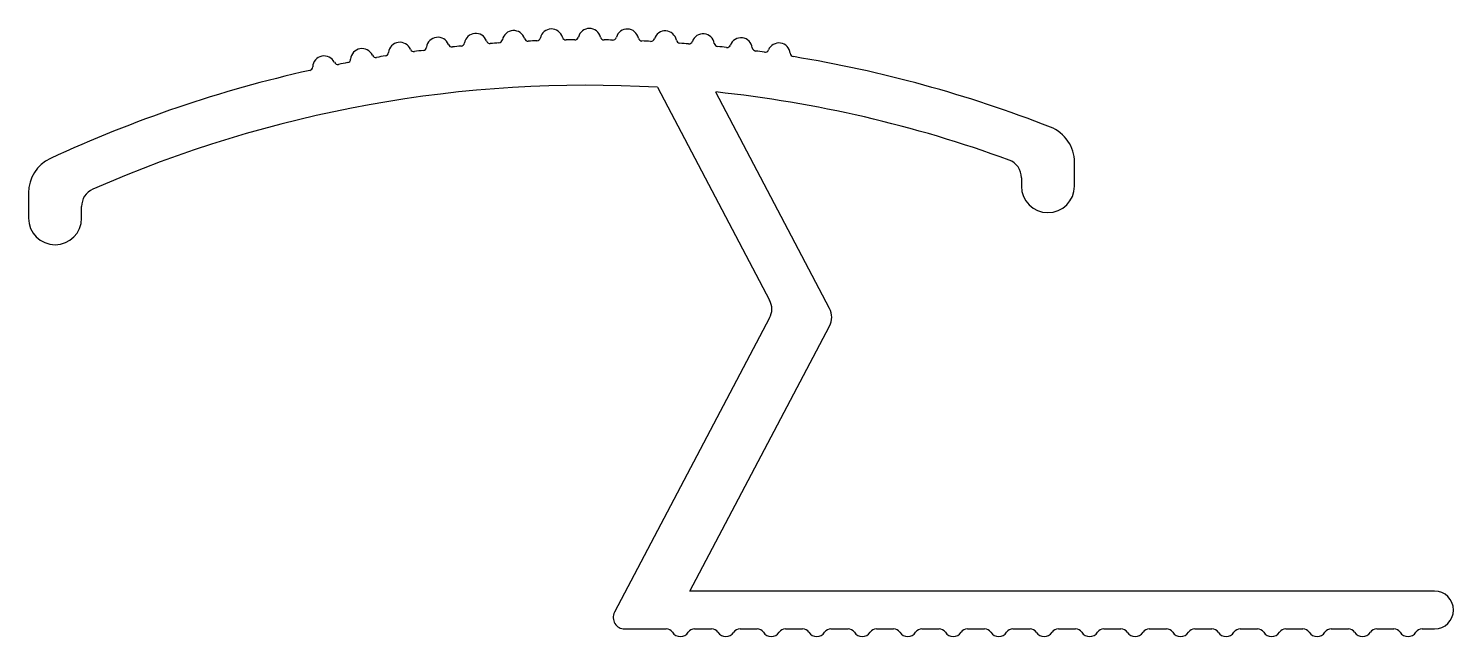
# Model space of a CAD drawing. Extents: x 599.6 to 637.2, y 582.1 to 598.2.
import ezdxf

# ---------------------------------------------------------------- set-up
doc = ezdxf.new("R2010")
doc.units = 0
doc.layers.get('0').update_dxf_attribs({"linetype": 'CONTINUOUS'})

msp = doc.modelspace()

# ---------------------------------------------------------------- linework, layer by layer
for p, q in [((616.159, 596.629), (619.115, 591.001)), ((620.697, 590.786), (617.693, 596.504)), ((627.159, 594.02), (627.159, 594.645)), ((625.759, 594.237), (625.759, 594.02)), ((599.559, 593.839), (599.559, 593.17)), ((600.959, 593.17), (600.959, 593.478)), ((619.115, 590.536), (615.022, 582.759)), ((617.012, 583.32), (620.697, 590.32)), ((636.659, 583.32), (617.012, 583.32)), ((615.288, 582.32), (616.385, 582.32)), ((617.133, 582.32), (617.585, 582.32)), ((618.333, 582.32), (618.785, 582.32)), ((619.533, 582.32), (619.985, 582.32)), ((620.733, 582.32), (621.185, 582.32)), ((621.933, 582.32), (622.385, 582.32)), ((623.133, 582.32), (623.585, 582.32)), ((624.333, 582.32), (624.785, 582.32)), ((625.533, 582.32), (625.985, 582.32)), ((626.733, 582.32), (627.185, 582.32)), ((627.933, 582.32), (628.385, 582.32)), ((629.133, 582.32), (629.585, 582.32)), ((630.333, 582.32), (630.785, 582.32)), ((631.533, 582.32), (631.985, 582.32)), ((632.733, 582.32), (633.185, 582.32)), ((633.933, 582.32), (634.385, 582.32)), ((635.133, 582.32), (635.585, 582.32)), ((636.333, 582.32), (636.659, 582.32))]:
    msp.add_line(p, q)
for centre, radius, start, end in [((610.359, 597.65), 0.3, 20.895, 172.6012), ((611.359, 597.754), 0.3, 19.1775, 170.8836), ((611.737, 597.885), 0.1, 199.1775, 274.3699), ((611.966, 597.902), 0.1, 273.9783, 349.1706), ((612.359, 597.827), 0.3, 17.4645, 169.1706), ((612.741, 597.947), 0.1, 197.4645, 272.6569), ((614.3, 564.345), 33.538, 92.2682, 92.6569), ((612.969, 597.956), 0.1, 272.2682, 347.4606), ((613.359, 597.87), 0.3, 15.7545, 167.4606), ((613.744, 597.978), 0.1, 195.7545, 270.9469), ((614.3, 564.345), 33.538, 90.5596, 90.9469), ((613.972, 597.981), 0.1, 270.5596, 345.752), ((614.359, 597.883), 0.3, 14.0459, 165.752), ((614.747, 597.98), 0.1, 194.0459, 269.2383), ((614.3, 564.345), 33.538, 88.8509, 89.2383), ((614.975, 597.976), 0.1, 268.8509, 344.0433), ((615.359, 597.866), 0.3, 12.3372, 164.0433), ((615.75, 597.951), 0.1, 192.3372, 267.5296), ((614.3, 564.345), 33.538, 87.1406, 87.5296), ((615.978, 597.941), 0.1, 267.1406, 342.333), ((616.359, 597.819), 0.3, 10.6269, 162.333), ((616.752, 597.893), 0.1, 190.6269, 265.8192), ((616.982, 597.876), 0.1, 265.4271, 340.6195), ((617.359, 597.743), 0.3, 8.9134, 160.6195), ((618.359, 597.636), 0.3, 7.1952, 158.9014), ((608.359, 597.352), 0.3, 24.3501, 176.0562), ((608.724, 597.517), 0.1, 204.3501, 279.5425), ((608.961, 597.556), 0.1, 279.1324, 354.3248), ((609.359, 597.517), 0.3, 22.6187, 174.3248), ((609.729, 597.671), 0.1, 202.6187, 277.8111), ((614.3, 564.345), 33.538, 97.4088, 97.8111), ((609.963, 597.702), 0.1, 277.4088, 352.6012), ((610.733, 597.793), 0.1, 200.895, 276.0874), ((614.3, 564.345), 33.538, 95.6913, 96.0874), ((610.964, 597.817), 0.1, 275.6913, 350.8836), ((614.3, 564.345), 33.538, 93.9783, 94.3699), ((614.3, 564.345), 33.538, 85.4271, 85.8192), ((617.754, 597.805), 0.1, 188.9134, 264.1058), ((614.3, 564.345), 33.538, 83.709, 84.1058), ((617.986, 597.78), 0.1, 263.709, 338.9014), ((618.756, 597.686), 0.1, 187.1952, 262.3876), ((614.3, 564.345), 33.538, 81.9845, 82.3876), ((618.991, 597.654), 0.1, 261.9845, 337.1769), ((619.359, 597.499), 0.3, 5.4708, 157.1769), ((619.758, 597.537), 0.1, 185.4708, 260.6632), ((606.96, 597.172), 0.1, 282.6047, 357.7971), ((607.359, 597.157), 0.3, 26.0909, 177.7971), ((607.719, 597.333), 0.1, 206.0909, 281.2833), ((614.3, 564.345), 33.538, 100.8638, 101.2833), ((607.96, 597.38), 0.1, 280.8638, 356.0562), ((614.3, 564.345), 33.538, 99.1324, 99.5425), ((614.3, 564.345), 33.538, 68.6248, 80.6632), ((614.3, 564.345), 33.538, 102.6047, 114.9801), ((614.3, 564.345), 32.338, 86.7041, 113.7859), ((614.3, 564.345), 32.338, 69.8659, 83.9768), ((626.159, 594.645), 1, 0, 68.6248), ((600.559, 593.839), 1, 114.9801, 180), ((625.259, 594.237), 0.5, 0, 69.8659), ((601.459, 593.478), 0.5, 113.7859, 180), ((626.459, 594.02), 0.7, 180, 0), ((600.259, 593.17), 0.7, 180, 0), ((618.673, 590.769), 0.5, 332.2415, 27.7103), ((620.254, 590.553), 0.5, 332.2415, 27.7103), ((636.659, 582.82), 0.5, 360, 90), ((636.659, 582.82), 0.5, 270, 0), ((615.288, 582.62), 0.3, 152.2415, 270), ((616.385, 582.12), 0.2, 33.749, 90), ((616.759, 582.37), 0.25, 213.749, 326.251), ((617.133, 582.12), 0.2, 90, 146.251), ((617.585, 582.12), 0.2, 33.749, 90), ((617.959, 582.37), 0.25, 213.749, 326.251), ((618.333, 582.12), 0.2, 90, 146.251), ((618.785, 582.12), 0.2, 33.749, 90), ((619.159, 582.37), 0.25, 213.749, 326.251), ((619.533, 582.12), 0.2, 90, 146.251), ((619.985, 582.12), 0.2, 33.749, 90), ((620.359, 582.37), 0.25, 213.749, 326.251), ((620.733, 582.12), 0.2, 90, 146.251), ((621.185, 582.12), 0.2, 33.749, 90), ((621.559, 582.37), 0.25, 213.749, 326.251), ((621.933, 582.12), 0.2, 90, 146.251), ((622.385, 582.12), 0.2, 33.749, 90), ((622.759, 582.37), 0.25, 213.749, 326.251), ((623.133, 582.12), 0.2, 90, 146.251), ((623.585, 582.12), 0.2, 33.749, 90), ((623.959, 582.37), 0.25, 213.749, 326.251), ((624.333, 582.12), 0.2, 90, 146.251), ((624.785, 582.12), 0.2, 33.749, 90), ((625.159, 582.37), 0.25, 213.749, 326.251), ((625.533, 582.12), 0.2, 90, 146.251), ((625.985, 582.12), 0.2, 33.749, 90), ((626.359, 582.37), 0.25, 213.749, 326.251), ((626.733, 582.12), 0.2, 90, 146.251), ((627.185, 582.12), 0.2, 33.749, 90), ((627.559, 582.37), 0.25, 213.749, 326.251), ((627.933, 582.12), 0.2, 90, 146.251), ((628.385, 582.12), 0.2, 33.749, 90), ((628.759, 582.37), 0.25, 213.749, 326.251), ((629.133, 582.12), 0.2, 90, 146.251), ((629.585, 582.12), 0.2, 33.749, 90), ((629.959, 582.37), 0.25, 213.749, 326.251), ((630.333, 582.12), 0.2, 90, 146.251), ((630.785, 582.12), 0.2, 33.749, 90), ((631.159, 582.37), 0.25, 213.749, 326.251), ((631.533, 582.12), 0.2, 90, 146.251), ((631.985, 582.12), 0.2, 33.749, 90), ((632.359, 582.37), 0.25, 213.749, 326.251), ((632.733, 582.12), 0.2, 90, 146.251), ((633.185, 582.12), 0.2, 33.749, 90), ((633.559, 582.37), 0.25, 213.749, 326.251), ((633.933, 582.12), 0.2, 90, 146.251), ((634.385, 582.12), 0.2, 33.749, 90), ((634.759, 582.37), 0.25, 213.749, 326.251), ((635.133, 582.12), 0.2, 90, 146.251), ((635.585, 582.12), 0.2, 33.749, 90), ((635.959, 582.37), 0.25, 213.749, 326.251), ((636.333, 582.12), 0.2, 90, 146.251)]:
    msp.add_arc(centre, radius, start, end)

doc.saveas('drawing.dxf')
